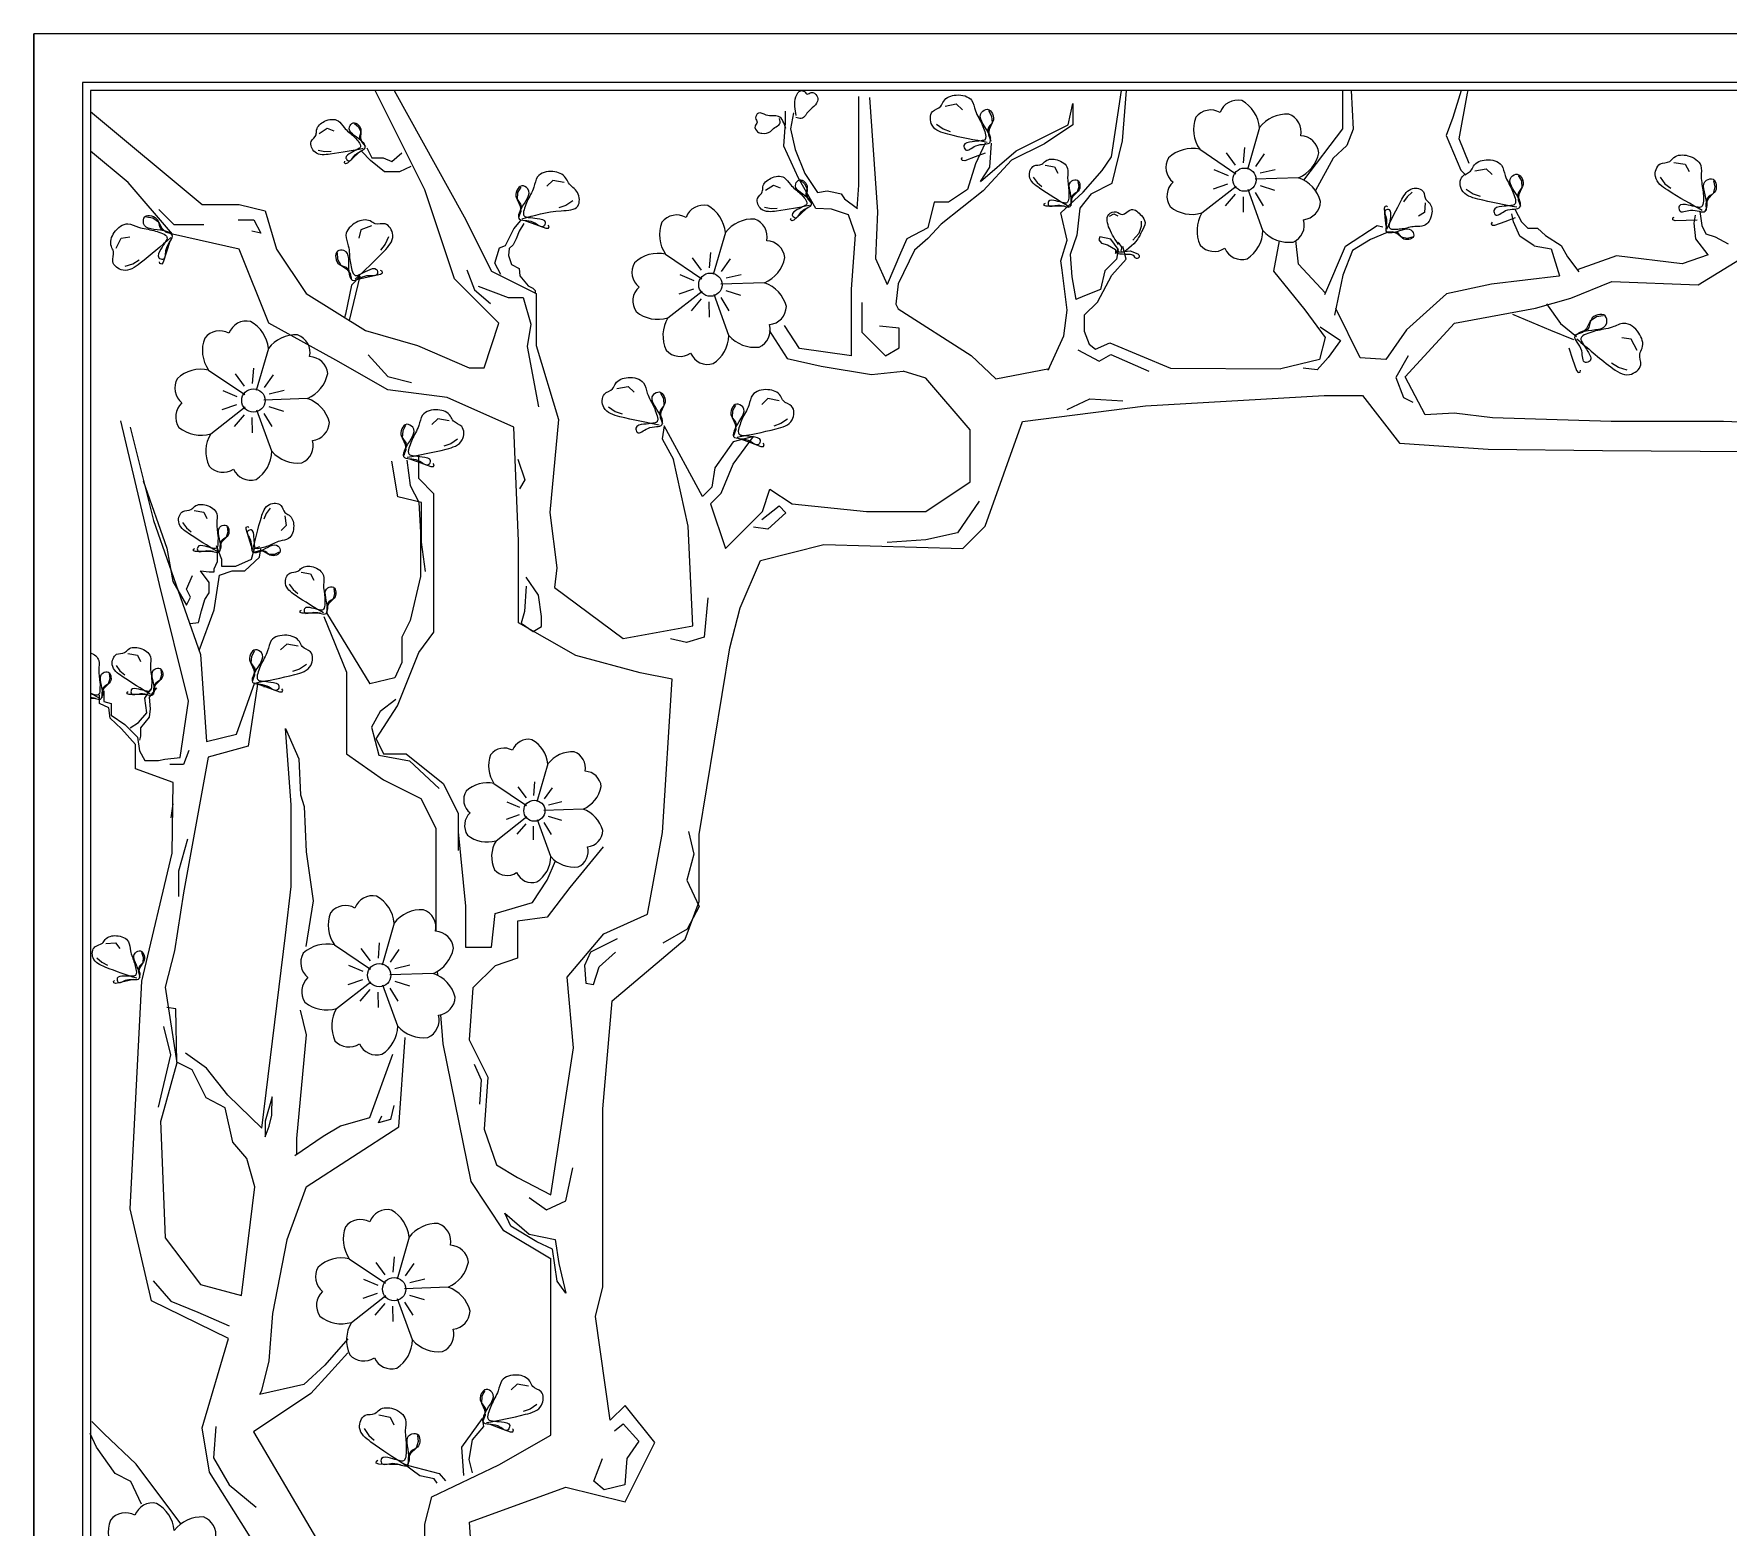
# Model space of a CAD drawing. Extents: x -66030 to 95157, y -13132 to 45879.
# Drawn here: x 17013 to 18687, y 40240 to 41715 of the extents above; entities that cross this region are included whole.
import ezdxf

# ---------------------------------------------------------------- set-up
doc = ezdxf.new("R2010")
doc.units = 0
doc.header["$LTSCALE"] = 100
doc.header["$MEASUREMENT"] = 0
for name, color, linetype in [('3', 11, 'CONTINUOUS'), ('4', 121, 'CONTINUOUS'), ('7', 105, 'CONTINUOUS')]:
    doc.layers.add(name, color=color, linetype=linetype)

msp = doc.modelspace()

# ---------------------------------------------------------------- linework, layer by layer
at = {"layer": '3', "linetype": 'ByBlock'}
for p, q in [((18223.7, 41622.6), (18211.7, 41581.2)), ((18164.6, 41601.2), (18200.3, 41577)), ((18190.8, 41597.6), (18199.8, 41585.5)), ((18208.9, 41603.1), (18207.7, 41587.9)), ((18228.4, 41596.6), (18219.7, 41584.2)), ((18178.6, 41581.1), (18192.6, 41575.3)), ((18239.2, 41581), (18224.4, 41577.5)), ((18166.7, 41538.3), (18200.7, 41564.8)), ((18178.2, 41562.1), (18192.5, 41567)), ((18227.1, 41520.9), (18212.4, 41561.4)), ((18262.3, 41573), (18219.3, 41571.6)), ((18239, 41560.5), (18224.6, 41565)), ((18190.1, 41545.5), (18200, 41557)), ((18208, 41539.2), (18207.8, 41554.4)), ((18227.5, 41545.4), (18219.6, 41558.4)), ((17136.2, 41541.8), (17151.1, 41526.9)), ((17151.1, 41526.9), (17173.5, 41526.9)), ((17173.5, 41526.9), (17180.9, 41526.9)), ((17696, 41518.9), (17684.1, 41477.5)), ((17636.9, 41497.5), (17672.6, 41473.4)), ((17681.3, 41499.4), (17680.1, 41484.2)), ((17663.1, 41493.9), (17672.2, 41481.8)), ((17700.7, 41492.9), (17692, 41480.5)), ((17639.1, 41434.7), (17673, 41461.2)), ((17650.5, 41458.5), (17664.9, 41463.4)), ((17651, 41477.4), (17665, 41471.6)), ((17734.7, 41469.3), (17691.6, 41467.9)), ((17711.5, 41477.3), (17696.8, 41473.8)), ((17711.4, 41456.8), (17696.9, 41461.3)), ((17662.5, 41441.8), (17672.3, 41453.4)), ((17680.4, 41435.5), (17680.1, 41450.7)), ((17699.5, 41417.3), (17684.8, 41457.8)), ((17699.9, 41441.7), (17692, 41454.7)), ((17244.5, 41404.5), (17232.5, 41363.1)), ((17185.4, 41383.1), (17221.1, 41359)), ((17211.6, 41379.5), (17220.6, 41367.4)), ((17229.7, 41385), (17228.5, 41369.9)), ((17249.2, 41378.5), (17240.5, 41366.1)), ((17199.4, 41363.1), (17213.4, 41357.2)), ((17260, 41362.9), (17245.2, 41359.4)), ((17187.5, 41320.3), (17221.5, 41346.8)), ((17199, 41344.1), (17213.3, 41349)), ((17283.1, 41355), (17240.1, 41353.5)), ((17259.8, 41342.4), (17245.4, 41346.9)), ((17210.9, 41327.4), (17220.8, 41339)), ((17228.8, 41321.1), (17228.6, 41336.3)), ((17247.9, 41302.9), (17233.2, 41343.4)), ((17248.3, 41327.3), (17240.4, 41340.3)), ((17520.6, 40994.1), (17509.9, 40956.8)), ((17507.4, 40976.5), (17506.3, 40962.9)), ((17467.4, 40974.8), (17499.6, 40953.1)), ((17491, 40971.6), (17499.2, 40960.7)), ((17524.9, 40970.7), (17517, 40959.6)), ((17479.7, 40939.7), (17492.6, 40944.1)), ((17480.1, 40956.8), (17492.7, 40951.5)), ((17555.4, 40949.5), (17516.7, 40948.2)), ((17534.6, 40956.7), (17521.3, 40953.5)), ((17534.5, 40938.2), (17521.4, 40942.2)), ((17469.4, 40918.3), (17499.9, 40942.1)), ((17490.4, 40924.7), (17499.3, 40935.1)), ((17506.5, 40919.1), (17506.3, 40932.7)), ((17523.7, 40902.6), (17510.5, 40939.1)), ((17524.1, 40924.6), (17517, 40936.3)), ((17368.8, 40836.9), (17356.9, 40795.5)), ((17309.7, 40815.4), (17345.4, 40791.3)), ((17335.9, 40811.9), (17345, 40799.8)), ((17354.1, 40817.3), (17352.9, 40802.2)), ((17373.5, 40810.9), (17364.8, 40798.5)), ((17323.8, 40795.4), (17337.8, 40789.6)), ((17384.4, 40795.3), (17369.6, 40791.7)), ((17311.9, 40752.6), (17345.8, 40779.1)), ((17323.3, 40776.4), (17337.7, 40781.3)), ((17372.3, 40735.2), (17357.6, 40775.7)), ((17407.5, 40787.3), (17364.4, 40785.8)), ((17384.2, 40774.8), (17369.7, 40779.2)), ((17335.3, 40759.8), (17345.1, 40771.3)), ((17353.2, 40753.5), (17352.9, 40768.6)), ((17372.7, 40759.7), (17364.8, 40772.6)), ((17383.5, 40526.8), (17371.6, 40485.4)), ((17368.8, 40507.3), (17367.5, 40492.1)), ((17324.4, 40505.4), (17360.1, 40481.3)), ((17350.6, 40501.8), (17359.7, 40489.7)), ((17388.2, 40500.8), (17379.5, 40488.4)), ((17338.4, 40485.4), (17352.5, 40479.5)), ((17422.1, 40477.3), (17379.1, 40475.8)), ((17399, 40485.2), (17384.2, 40481.7)), ((17326.5, 40442.6), (17360.5, 40469.1)), ((17338, 40466.4), (17352.3, 40471.3)), ((17349.9, 40449.7), (17359.8, 40461.3)), ((17367.8, 40443.4), (17367.6, 40458.6)), ((17386.9, 40425.2), (17372.2, 40465.7)), ((17387.4, 40449.6), (17379.4, 40462.6)), ((17398.9, 40464.7), (17384.4, 40469.2))]:
    msp.add_line(p, q, dxfattribs=at)
at = {"layer": '3'}
for p, q in [((17732.1, 41235.6), (17749.1, 41249.1)), ((17749.1, 41249.1), (17755.8, 41242.3)), ((17248.3, 40665.4), (17241.5, 40641.4)), ((17241.5, 40641.4), (17241.5, 40625.9)), ((17353.2, 40639.7), (17356.6, 40646.5)), ((17365.2, 40643.1), (17353.2, 40639.7)), ((17368.6, 40656.8), (17365.2, 40643.1))]:
    msp.add_line(p, q, dxfattribs=at)
at = {"layer": '3', "linetype": 'ByBlock'}
for points in [[(20557.3, 39417.2), (20557.3, 41659.2), (17068.8, 41659.2), (17068.8, 41336.9)], [(17294.7, 41616.9), (17302.7, 41622), (17309.2, 41619.5)], [(17329.5, 41626.7), (17333.4, 41623.5), (17335.9, 41618.4), (17335.6, 41612.3), (17336.7, 41608.1), (17340.4, 41604)], [(17293.8, 41600.4), (17300.4, 41599), (17306.4, 41599.2)], [(17735.6, 41560.7), (17743.6, 41565.8), (17750.1, 41563.2)], [(17770.4, 41570.5), (17774.3, 41567.2), (17776.8, 41562.1), (17776.5, 41556.1), (17777.6, 41551.9), (17781.3, 41547.8)], [(17214.8, 41531.5), (17230.3, 41531.5), (17236.9, 41518.3), (17228.1, 41520.5)], [(17734.7, 41544.2), (17741.3, 41542.7), (17747.3, 41543)], [(17776.9, 41543.3), (17770.2, 41537.3), (17763.6, 41531.3), (17761.6, 41530.6), (17760.5, 41531.8), (17760.9, 41533.1)], [(17440.5, 41482), (17448.3, 41462.5), (17463.9, 41448.9)], [(17451.7, 41465.9), (17481.5, 41454.7), (17496.4, 41454.7), (17503.9, 41428.6), (17500.2, 41406.3), (17511.4, 41346.7)], [(17830.8, 41449.9), (17830.8, 41420.7), (17854.2, 41397.3), (17867.8, 41405.1), (17867.8, 41424.6), (17848.3, 41426.5)], [(18283.8, 41426), (18303.6, 41412.3), (18291.4, 41395.6), (18280.7, 41383.4), (18267, 41385)], [(17343.1, 41398.2), (17362.6, 41376.8), (17385.9, 41371)], [(18044.1, 41403.3), (18065.4, 41391.9), (18076.9, 41398.4), (18114.5, 41382.1)], [(18370.6, 41397.1), (18358.4, 41375.8), (18366, 41356.1), (18375.1, 41351.5)], [(18033.7, 41344.3), (18056.1, 41354.6), (18088.8, 41352.9)], [(17068.8, 41338.5), (17068.8, 39417.2)], [(17491, 41295.2), (17497.9, 41274.6), (17492.7, 41266)], [(17120.9, 41273.6), (17144.2, 41207.4), (17150.1, 41174.3), (17163.7, 41151), (17167.6, 41158.8), (17163.7, 41166.6), (17169.6, 41180.2)], [(17171.3, 41244.4), (17180.6, 41242.8), (17183.8, 41236.6)], [(17246.2, 41246.8), (17242.2, 41241.4), (17239.9, 41235.8)], [(17946.7, 41253.6), (17925.2, 41222.5), (17894.1, 41215.4), (17855.9, 41213)], [(17159.6, 41232.7), (17163.5, 41227.2), (17168.2, 41223.3)], [(17203.7, 41228.4), (17204.4, 41223.3), (17202.9, 41217.9), (17198.6, 41213.6), (17196.6, 41209.7), (17196.6, 41204.2)], [(17227.8, 41208.8), (17225.2, 41217.3), (17222.5, 41225.9), (17222.7, 41228), (17224.2, 41228.5), (17225.3, 41227.6)], [(17260.9, 41239.1), (17262.2, 41229.7), (17257.1, 41224.8)], [(17755.8, 41242.3), (17737.9, 41226.1), (17723.7, 41227.9)], [(17190.4, 41203.8), (17181.4, 41203.8), (17172.4, 41203.8), (17170.5, 41204.6), (17170.5, 41206.2), (17171.7, 41206.9)], [(17255.2, 41203.4), (17250.6, 41201.1), (17244.9, 41201), (17239.6, 41203.8), (17235.3, 41204.6), (17230.1, 41202.9)], [(17514.3, 41139.8), (17511.5, 41160.7), (17499.3, 41178.7)], [(17678.7, 41158.2), (17675.2, 41119.4), (17657.6, 41114.1), (17641.7, 41117.6)], [(17165.8, 41007.5), (17160.8, 40993.7), (17153.2, 40993.7), (17147, 40993.7)], [(17659.6, 40927.4), (17664.8, 40905.1), (17657.9, 40879.3)], [(17164.5, 40919.7), (17155.7, 40888.3), (17155.7, 40863.2)], [(17657.9, 40879.3), (17670.2, 40853.3)], [(17670.2, 40853.3), (17658.1, 40830.9), (17634.1, 40817.2)], [(17589, 40821.5), (17562.7, 40808.4), (17556.8, 40795.2), (17558.3, 40777.7), (17565.6, 40776.3), (17571.4, 40793.8), (17587.5, 40808.4)], [(17140.9, 40734.7), (17147.9, 40707), (17135.7, 40655.1)], [(17447.8, 40697.6), (17454.7, 40682.1), (17453, 40658.1)], [(17241.5, 40625.9), (17245.4, 40636.5), (17247.9, 40647.1), (17248.3, 40665.4)], [(17502.2, 40565.9), (17519.4, 40553.9), (17538.3, 40562.5), (17545.2, 40595.1)], [(17478.1, 40550.4), (17502.2, 40529.8), (17528, 40524.6), (17531.4, 40500.6), (17538.3, 40471.4)], [(17538.3, 40471.4), (17529.7, 40483.4), (17525.3, 40515), (17509.6, 40522), (17484.1, 40537.7), (17478.1, 40550.4)], [(17130.6, 40483.5), (17148.3, 40463.6), (17174.9, 40452.6), (17205.9, 40439.3)], [(17192.6, 40339.7), (17190.4, 40308.8), (17205.9, 40282.2), (17232.5, 40260.1)], [(17586.5, 40335.5), (17595.1, 40342.4), (17610.6, 40325.2), (17598.6, 40308), (17596.8, 40282.3), (17576.2, 40277.1), (17565.9, 40285.7), (17574.5, 40308)]]:
    msp.add_lwpolyline(points, dxfattribs=at)
at = {"layer": '3'}
for points in [[(17913, 41643.9), (17924.1, 41646.1), (17930.2, 41640.3)], [(17956, 41639.4), (17959, 41634), (17959.5, 41627.2), (17956.5, 41620.6), (17955.9, 41615.4), (17958.2, 41609.3)], [(17904.6, 41625.9), (17911.3, 41621.4), (17918.2, 41618.9)], [(17952.8, 41597.4), (17942.7, 41593.7), (17932.6, 41589.9), (17930.1, 41590), (17929.4, 41591.8), (17930.4, 41593.1)], [(18011.9, 41585.5), (18021.3, 41583.9), (18024.4, 41577.7)], [(18436.3, 41579.9), (18447.5, 41582), (18453.6, 41576.3)], [(18633, 41588.1), (18644.2, 41586.6), (18648.2, 41579.2)], [(17493.8, 41563.8), (17490.8, 41558.4), (17490.3, 41551.6), (17493.3, 41545), (17493.9, 41539.8), (17491.6, 41533.7)], [(17536.9, 41568.3), (17525.7, 41570.5), (17519.6, 41564.7)], [(18000.2, 41573.8), (18004.1, 41568.4), (18008.8, 41564.5)], [(18044.3, 41569.5), (18045.1, 41564.5), (18043.5, 41559), (18039.2, 41554.7), (18037.3, 41550.8), (18037.3, 41545.4)], [(18428, 41561.8), (18434.7, 41557.3), (18441.6, 41554.9)], [(18479.4, 41575.4), (18482.4, 41570), (18482.9, 41563.2), (18479.9, 41556.6), (18479.3, 41551.4), (18481.6, 41545.2)], [(18619.4, 41573.6), (18624.3, 41567.2), (18630, 41562.7)], [(18672.4, 41570.2), (18673.5, 41564.1), (18671.9, 41557.5), (18666.9, 41552.2), (18664.7, 41547.5), (18664.9, 41540.9)], [(17545.2, 41550.3), (17538.5, 41545.8), (17531.6, 41543.3)], [(18031, 41545), (18022.1, 41545), (18013.1, 41545), (18011.1, 41545.8), (18011.1, 41547.3), (18012.3, 41548.1)], [(18348.8, 41525.4), (18348, 41534.3), (18347.2, 41543.2), (18347.7, 41545.2), (18349.3, 41545.4), (18350.2, 41544.3)], [(18374.7, 41558.8), (18369.6, 41554.4), (18366.1, 41549.3)], [(18387.4, 41548.2), (18386.7, 41538.7), (18380.8, 41535)], [(17124.2, 41534.5), (17130.2, 41533.5), (17135.9, 41529.7), (17139.2, 41523.2), (17142.9, 41519.6), (17149.2, 41517.6)], [(17498.5, 41530.6), (17508.6, 41526.9), (17518.7, 41523.2), (17521.2, 41523.2), (17521.9, 41525), (17520.9, 41526.4)], [(18075.5, 41535.2), (18079.8, 41537.6), (18083.7, 41535.6)], [(18106.7, 41530.2), (18106.7, 41525.1), (18104.4, 41518.1), (18098.5, 41511.5)], [(18476.2, 41533.4), (18466.1, 41529.6), (18456, 41525.9), (18453.5, 41526), (18452.8, 41527.7), (18453.8, 41529.1)], [(18656.1, 41531.3), (18645.3, 41531), (18634.5, 41530.6), (18632.2, 41531.5), (18632.1, 41533.4), (18633.5, 41534.3)], [(17094, 41503.4), (17099.2, 41513.5), (17107.5, 41514.8)], [(17346.5, 41525.6), (17335.9, 41521.5), (17333.8, 41513.4)], [(17363.2, 41514.8), (17359.9, 41507.4), (17355.4, 41501.7)], [(18084, 41502.6), (18076.7, 41512.5), (18066.1, 41514.6), (18065, 41511.7), (18067.7, 41508.5), (18073.5, 41506.9), (18081.3, 41502.1), (18081.3, 41498.3), (18083.7, 41501.5), (18083.7, 41503.1)], [(18374.5, 41514.5), (18369.6, 41513.2), (18364, 41514.3), (18359.3, 41518.1), (18355.2, 41519.7), (18349.8, 41519.2)], [(17147.3, 41510.3), (17144, 41500), (17140.7, 41489.8), (17139.1, 41487.9), (17137.3, 41488.4), (17136.8, 41490.1)], [(17312.5, 41498.9), (17312.8, 41492.7), (17316, 41486.7), (17322.1, 41482.7), (17325.4, 41478.6), (17326.7, 41472.2)], [(17103, 41485.7), (17110.7, 41488.2), (17116.9, 41492.1)], [(17334.1, 41473.3), (17344.7, 41475.5), (17355.2, 41477.8), (17357.3, 41479.2), (17356.9, 41481), (17355.3, 41481.6)], [(18563.4, 41436.7), (18556.7, 41435.6), (18550.5, 41431.4), (18546.9, 41424.3), (18542.8, 41420.2), (18536, 41418)], [(18596.7, 41402.6), (18590.9, 41413.7), (18581.8, 41415.1)], [(18529.4, 41405.2), (18533.1, 41394), (18536.8, 41382.7), (18538.5, 41380.6), (18540.5, 41381.2), (18541, 41383)], [(18586.9, 41383.1), (18578.4, 41385.8), (18571.6, 41390.1)], [(17588.8, 41364.9), (17599.9, 41367), (17606, 41361.3)], [(17580.4, 41346.9), (17587.1, 41342.4), (17594, 41339.9)], [(17631.8, 41360.4), (17634.8, 41355), (17635.3, 41348.2), (17632.3, 41341.6), (17631.7, 41336.4), (17634, 41330.3)], [(17706.1, 41348.3), (17703.1, 41343), (17702.6, 41336.2), (17705.7, 41329.6), (17706.2, 41324.4), (17704, 41318.2)], [(17749.2, 41352.9), (17738, 41355), (17731.9, 41349.3)], [(17380.1, 41328.4), (17377.2, 41323), (17376.6, 41316.2), (17379.7, 41309.6), (17380.3, 41304.4), (17378, 41298.3)], [(17423.2, 41332.9), (17412, 41335), (17405.9, 41329.3)], [(17757.5, 41334.8), (17750.9, 41330.3), (17744, 41327.9)], [(17431.5, 41314.9), (17424.9, 41310.4), (17418, 41307.9)], [(17710.8, 41315.2), (17720.9, 41311.5), (17731, 41307.7), (17733.6, 41307.8), (17734.2, 41309.6), (17733.2, 41310.9)], [(17384.9, 41295.2), (17395, 41291.5), (17405.1, 41287.8), (17407.6, 41287.8), (17408.2, 41289.6), (17407.2, 41291)], [(17399.6, 41184.1), (17395.7, 41213.3), (17395.7, 41252.2), (17372.3, 41258.1), (17366.4, 41293.1)], [(17276.8, 41183.4), (17286.2, 41181.9), (17289.3, 41175.6)], [(17265.1, 41171.7), (17269, 41166.3), (17273.7, 41162.4)], [(17309.2, 41167.4), (17310, 41162.4), (17308.4, 41156.9), (17304.1, 41152.6), (17302.2, 41148.7), (17302.2, 41143.3)], [(17499.3, 41169.8), (17497.6, 41144.8), (17494.3, 41133.1), (17506, 41124.8), (17514.3, 41129.8), (17514.3, 41139.8)], [(17295.9, 41142.9), (17287, 41142.9), (17278, 41142.9), (17276, 41143.7), (17276, 41145.2), (17277.2, 41146)], [(17273.8, 41110.3), (17262.6, 41112.4), (17256.5, 41106.7)], [(17105.7, 41103.2), (17115.1, 41101.6), (17118.2, 41095.4)], [(17230.7, 41105.8), (17227.7, 41100.4), (17227.2, 41093.6), (17230.2, 41087), (17230.8, 41081.8), (17228.5, 41075.7)], [(17087.1, 41083.5), (17087.8, 41078.4), (17086.3, 41072.9), (17082, 41068.7), (17080, 41064.8), (17080, 41059.3)], [(17094, 41091.5), (17097.9, 41086), (17102.6, 41082.1)], [(17138.1, 41087.2), (17138.9, 41082.1), (17137.3, 41076.7), (17133, 41072.4), (17131.1, 41068.5), (17131.1, 41063)], [(17282.1, 41092.3), (17275.4, 41087.8), (17268.5, 41085.3)], [(17124.8, 41062.6), (17115.9, 41062.6), (17106.9, 41062.6), (17104.9, 41063.4), (17104.9, 41065), (17106.1, 41065.8)], [(17235.4, 41072.6), (17245.5, 41068.9), (17255.6, 41065.2), (17258.1, 41065.2), (17258.8, 41067), (17257.8, 41068.4)], [(17073.8, 41058.9), (17068.8, 41058.9)], [(17370.3, 41057.7), (17354.8, 41045.8), (17346.4, 41030.3), (17353.5, 41002.8), (17384, 40997.2), (17413.2, 40969.9)], [(17083.9, 40816.8), (17093.4, 40817.3), (17097.8, 40811.9)], [(17075.1, 40802.8), (17080, 40798.3), (17085.5, 40795.5)], [(17119, 40808.2), (17120.9, 40803.4), (17120.5, 40797.8), (17117.3, 40792.6), (17116.2, 40788.4), (17117.4, 40783.1)], [(17111.4, 40781.3), (17102.6, 40779.4), (17093.9, 40777.4), (17091.8, 40777.8), (17091.5, 40779.3), (17092.4, 40780.3)], [(17458.5, 40375.1), (17455.5, 40369.7), (17455, 40362.9), (17458.1, 40356.3), (17458.7, 40351.1), (17456.4, 40344.9)], [(17501.6, 40379.6), (17490.4, 40381.7), (17484.3, 40376)], [(17509.9, 40361.6), (17503.3, 40357), (17496.4, 40354.6)], [(17353.6, 40351.3), (17364.8, 40349.1), (17368.3, 40341.5)], [(17463.3, 40341.9), (17473.4, 40338.2), (17483.5, 40334.4), (17486, 40334.5), (17486.6, 40336.3), (17485.6, 40337.6)], [(17339.1, 40337.7), (17343.6, 40331), (17349.1, 40326.2)], [(17391.8, 40330.9), (17392.6, 40324.8), (17390.5, 40318.3), (17385.2, 40313.3), (17382.7, 40308.7), (17382.5, 40302.2)], [(17375, 40301.9), (17364.2, 40302.3), (17353.5, 40302.6), (17351.1, 40303.6), (17351.2, 40305.5), (17352.6, 40306.4)]]:
    msp.add_lwpolyline(points, dxfattribs=at)
msp.add_lwpolyline([(18084.2, 41499.7), (18096, 41501), (18103.5, 41497.8, -1.411489), (18100.5, 41494.6, 0.267321), (18096.2, 41497.3, 0.005353), (18085.6, 41497.5, -0.20456), (18083.2, 41498.6, -1.138906), (18085, 41499.9)], format="xyb", dxfattribs=at)
at = {"layer": '4'}
for p in [(17012.8, 39315.2), (20613.3, 41715.2)]:
    msp.add_line(p, (17012.8, 41715.2), dxfattribs=at)
msp.add_lwpolyline([(17012.8, 41715.2), (17012.8, 39515.2)], dxfattribs=at)
at = {"layer": '4', "linetype": 'ByBlock'}
msp.add_lwpolyline([(17449, 40156.1), (17443.1, 40245.4), (17538.3, 40280), (17596.9, 40265.4), (17626.3, 40323.9), (17596.9, 40360.5), (17582.3, 40345.9), (17567.6, 40448.4), (17575, 40477.7), (17575, 40507), (17575, 40572.9), (17575, 40653.4), (17584.3, 40760.3), (17656.3, 40821.2), (17670.2, 40858.4), (17670.2, 40924.3), (17700.5, 41108.8), (17710.6, 41148.3), (17730.8, 41195.2), (17793.4, 41210.8), (17930.6, 41206.9), (17952.6, 41228.9), (17989.4, 41332.5), (18111.1, 41347.7), (18287.5, 41358.2), (18325.6, 41358.2), (18362, 41311), (18449.7, 41304.9), (18562.7, 41303.6), (18707.1, 41302.7)], dxfattribs=at)
at = {"layer": '7', "linetype": 'ByBlock'}
for p, q in [((17136.9, 41171.4), (17098.9, 41332.9)), ((17108.1, 41326.9), (17131.1, 41234.7)), ((17131.1, 41234.7), (17177.3, 41102.2)), ((17165.7, 41056.1), (17136.9, 41171.4)), ((17177.3, 41102.2), (17183.4, 41016.2)), ((17213.1, 41023.4), (17231, 41074.5)), ((17234.1, 41074.9), (17224.7, 41011.8)), ((17183.4, 41016.2), (17213.1, 41023.4)), ((17224.7, 41011.8), (17184.9, 41000.8)), ((17184.9, 41000.8), (17160.5, 40867)), ((17148.4, 40940.9), (17150.5, 40954.8)), ((17160.5, 40867), (17151.9, 40809.7)), ((17151.9, 40809.7), (17142.7, 40773.8)), ((17108.1, 40554.9), (17119.6, 40779.6)), ((17142.7, 40773.8), (17154.2, 40698.9)), ((17373.4, 40635.6), (17379.7, 40723.9)), ((17154.2, 40698.9), (17137.9, 40640.6)), ((17281.8, 40576.5), (17373.4, 40635.6)), ((17129.2, 40463.9), (17108.1, 40554.9)), ((17205.1, 40426.8), (17129.2, 40463.9))]:
    msp.add_line(p, q, dxfattribs=at)
for points in [[(20565.3, 39417.2), (20565.3, 41667.2), (17060.8, 41667.2), (17060.8, 41345.3)], [(17068.8, 41638.4), (17179.2, 41546.6), (17215.8, 41546.6), (17241.4, 41540.4), (17252.5, 41502.7), (17281.8, 41458.7), (17340.4, 41422.1), (17391.7, 41407.5), (17443, 41385.5), (17457.7, 41385.5), (17472.3, 41429.4), (17428.4, 41473.4), (17399.1, 41561.2), (17350, 41659.2)], [(17368.7, 41659.2), (17437.9, 41534.6), (17465, 41480.7), (17509, 41458.7), (17509, 41407.5), (17531, 41334.3), (17522.7, 41242.6), (17529.5, 41187.9), (17527.1, 41168.3), (17594.9, 41118.1), (17663.8, 41130.7), (17659.4, 41228.9), (17644.7, 41294.8)], [(17826.3, 41542.8), (17828, 41565.7), (17828, 41653.5)], [(17838.4, 41652.4), (17846.4, 41539.5), (17844.2, 41493.4), (17855.7, 41467.6)], [(18039.4, 41646.3), (18039.4, 41625.3), (18011.4, 41606.7), (17978.7, 41590.4), (17950.7, 41560.1), (17909.1, 41527.4), (17895.9, 41513), (17882.8, 41501.7), (17866.7, 41468.3), (17864.5, 41448.1)], [(17947.9, 41569.5), (17983.4, 41599.7), (18034.7, 41625.3), (18039.4, 41646.3)], [(18049.4, 41558.9), (18068.3, 41580.3), (18077.4, 41593.9), (18087.5, 41659.2)], [(18057.3, 41557.3), (18078.3, 41567.6), (18088.4, 41609.6), (18092.2, 41659.2)], [(18267.5, 41570.7), (18306, 41621.3), (18306, 41659.2)], [(18314.3, 41659.2), (18316.4, 41621), (18310.1, 41604.9), (18296.5, 41592.6), (18278.9, 41560.4)], [(18423.1, 41659.2), (18414.6, 41632.5), (18408.1, 41614.7), (18422.7, 41580.7), (18427.5, 41575.8)], [(18430.8, 41587.1), (18421, 41611.4), (18429.1, 41656.8), (18429.7, 41659.2)], [(17824.9, 41515.9), (17817.8, 41536.4), (17800.9, 41542.1), (17785.4, 41542.7), (17768.1, 41572.7), (17753.9, 41604.2), (17755.4, 41627.8), (17755.4, 41638.9)], [(17763.3, 41637.3), (17760.2, 41621.5), (17764.9, 41601), (17774.4, 41577.4), (17787, 41558.5), (17796.5, 41560.1), (17803, 41559), (17810.5, 41557.2), (17813.8, 41552.2), (17826.4, 41542.7)], [(17523.7, 40568.6), (17546.1, 40713.8), (17539.8, 40783.6), (17576, 40826.3), (17619.1, 40845.9), (17633.9, 40926.4), (17643.6, 41077.9), (17611.9, 41084.2), (17548.3, 41101.2), (17491.5, 41133.6), (17491.5, 41214.1), (17487, 41326.9), (17421, 41356.2), (17362.4, 41363.6), (17311.1, 41392.8), (17245.1, 41429.4), (17215.8, 41502.7), (17149.8, 41517.3), (17105.9, 41568.5), (17068.8, 41599.4)], [(17336, 41599.6), (17329.3, 41593.6), (17322.7, 41587.6), (17320.7, 41586.9), (17319.7, 41588), (17320, 41589.4)], [(17385.2, 41584.1), (17374.1, 41579.1), (17359.1, 41579.1), (17345.5, 41590.3), (17336.8, 41599)], [(17341.7, 41602.7), (17346.7, 41592.7), (17357.9, 41592.7), (17366.6, 41589), (17376.5, 41597.7)], [(17952.6, 41607.3), (17943.2, 41586.8), (17935.3, 41561.6), (17916.4, 41549), (17902.2, 41549), (17895.9, 41523.8), (17875.3, 41512.8), (17869, 41498.6), (17855.7, 41467.6)], [(17947.9, 41569.5), (17957.4, 41583.7), (17959, 41607.3)], [(18014.8, 41383.2), (18030.4, 41417), (18033.6, 41442.3), (18028.9, 41481.7), (18027.3, 41491.1), (18033.6, 41511.6), (18027.3, 41538.4), (18049.4, 41558.9)], [(18057.3, 41557.3), (18046.2, 41543.1), (18043.1, 41516.3), (18036.7, 41497.4), (18038.3, 41475.4), (18042.4, 41452.9)], [(17474.2, 41477.6), (17468.2, 41488.8), (17472.7, 41503.9), (17478.7, 41506.1), (17487, 41522.7), (17493.8, 41530.9)], [(18495.1, 41505.9), (18480.9, 41515.4), (18474.6, 41529.6), (18473, 41537.5)], [(18476.1, 41542.2), (18482.4, 41529.6), (18488.8, 41523.3), (18498.2, 41523.3), (18506.1, 41516.1)], [(18667, 41497.1), (18654.8, 41512.8), (18653.3, 41528.3), (18654.3, 41536.2)], [(18658.8, 41539.7), (18660.8, 41525.8), (18664.8, 41517.8), (18673.8, 41514.8), (18686.7, 41508)], [(17496.8, 41527.9), (17492.2, 41520.4), (17489.2, 41512.9), (17486.2, 41506.9), (17482.5, 41503.1), (17481.7, 41496.4), (17484.7, 41487.3), (17492.2, 41483.6), (17493, 41476.1), (17501.3, 41466.3), (17505.8, 41464), (17508, 41461.8), (17508, 41459.5)], [(17820.6, 41397.3), (17820.6, 41463.2), (17824.5, 41516.8)], [(18288.3, 41457.7), (18308.8, 41505.4), (18340.1, 41525.9), (18345.6, 41524.5)], [(18349.7, 41519.1), (18333.3, 41512.2), (18315.6, 41501.3), (18306, 41476.8), (18297.9, 41437.3)], [(18506.1, 41516.1), (18521.6, 41506.2), (18528, 41494.9), (18539.1, 41480.1)], [(18084.1, 41502.1), (18082.5, 41492.7), (18071, 41481.2), (18066.7, 41462.7), (18050.9, 41456.4), (18042.4, 41452.9)], [(18050.6, 41437.3), (18063.6, 41450.1), (18077.8, 41476.9), (18092, 41492.7), (18088.8, 41505.3)], [(18243, 41510.8), (18237.5, 41480.9), (18268.5, 41442.7), (18288.5, 41415.4), (18283, 41393.6), (18244.7, 41384.4)], [(18288.9, 41459.1), (18262.4, 41487.7), (18259.6, 41511.1)], [(18813.1, 41331.2), (18767.6, 41329.1), (18739, 41330.2), (18682, 41332.3), (18571.1, 41332.3), (18453.8, 41335.9), (18416, 41340.5), (18387.3, 41338.8), (18367.5, 41376.6), (18416.2, 41429.5), (18496.3, 41444.3), (18531.2, 41454.3), (18571.7, 41470.6), (18657, 41467.5), (18708.2, 41498.5)], [(18495.1, 41505.9), (18511.8, 41502.9), (18520.1, 41476.1)], [(18667, 41497.1), (18641.3, 41488.2), (18576.5, 41496.1), (18537.4, 41482.3)], [(17324.5, 41432.1), (17335.1, 41475.8), (17326.5, 41467.1), (17320.7, 41438.3), (17319.6, 41435.1)], [(18520.1, 41476.1), (18519.6, 41475.9), (18452.8, 41468.1), (18408.3, 41458.3), (18369.1, 41423)], [(17864.5, 41448.1), (17866.6, 41443.5), (17938.9, 41397.5), (17963.3, 41374.4), (18016.2, 41384.8)], [(18507.1, 41448.7), (18521, 41429.1), (18536.9, 41416.4)], [(18050.6, 41437.3), (18050.6, 41421.5), (18055.4, 41408.9), (18061.6, 41403.9)], [(18369.1, 41423), (18348.5, 41393.6), (18323.1, 41395.4), (18299.2, 41443.9)], [(18473.6, 41438.5), (18511.3, 41422.6), (18533.9, 41413.4)], [(17739.3, 41422.1), (17756.9, 41394.5), (17790.5, 41387.1), (17840.5, 41378.8), (17871.7, 41382)], [(17820.6, 41397.3), (17769.4, 41404.5), (17754.3, 41427.1)], [(18061.6, 41403.9), (18076, 41410.2), (18135.7, 41385.2), (18244.7, 41384.4)], [(17691.8, 41261.7), (17681.4, 41250.9), (17696, 41206.9), (17732.7, 41243.5), (17740, 41265.5), (17762, 41250.9), (17835.3, 41243.5), (17893.9, 41243.5), (17937.9, 41272.8), (17937.9, 41324.1), (17937.9, 41324.1), (17893.9, 41375.3), (17871.7, 41382)], [(17060.8, 41345.3), (17060.8, 39417.2)], [(17691.8, 41261.7), (17703.8, 41290.3), (17723.9, 41317.7), (17703.8, 41312.2), (17685.5, 41286.6), (17682.6, 41267.5), (17673.4, 41258.4), (17635.6, 41328), (17633.7, 41315.2), (17644.7, 41294.8)], [(17381.3, 41294.3), (17384.7, 41269.3), (17393, 41252.6), (17394.7, 41222.6), (17394.7, 41179.3), (17384.7, 41135.9), (17376.3, 41119.2), (17376.3, 41094.2), (17369.6, 41079.2), (17344.9, 41073.4)], [(17351.1, 41018.8), (17372.1, 41051.5), (17393, 41104.2), (17408, 41124.2), (17408, 41167.6), (17408, 41222.6), (17408, 41261), (17393, 41276), (17393, 41299.3)], [(17167.2, 41132.8), (17175.5, 41133.9), (17178.6, 41145.3), (17181.7, 41156.7), (17185.9, 41163), (17185.9, 41173.4), (17177.6, 41184.8), (17185.9, 41183.8), (17191.1, 41183.8), (17191.1, 41186.9), (17194.2, 41194.1), (17194.2, 41207.7)], [(17176.1, 41106.3), (17191.1, 41146.3), (17196.3, 41180.6), (17208.8, 41184.8), (17221.3, 41184.8), (17235.8, 41198.3), (17236.9, 41206.6)], [(17235.8, 41208.7), (17230.6, 41206.6), (17227.5, 41196.2), (17211.9, 41189), (17198.4, 41189), (17198.4, 41196.2), (17193.2, 41209.7)], [(17302, 41143.3), (17344.9, 41073.4)], [(17299.4, 41139.9), (17321.7, 41084.9), (17321.7, 41004.2), (17358.4, 40978.5), (17395.2, 40960.1), (17409.9, 40930.7), (17409.9, 40828.9)], [(17119.6, 40779.6), (17149.4, 40905.9), (17150.5, 40975.9), (17113.1, 40989.4), (17113.1, 41013.3), (17099.5, 41028.9), (17088.1, 41039.3), (17087, 41049.7), (17077.7, 41053.8), (17077.7, 41062.1)], [(17081.8, 41066.3), (17081.8, 41055.9), (17089.1, 41053.8), (17089.1, 41042.4), (17102.7, 41033), (17115.1, 41020.6), (17117.2, 41007.1), (17122.4, 40997.7), (17136, 40997.7), (17142.2, 40998.7), (17157.4, 41000.6), (17165.7, 41056.1)], [(17107.9, 41029.9), (17116.2, 41035.1), (17124.5, 41044.5), (17122.4, 41059), (17128.7, 41068.4)], [(17133.9, 41069.4), (17126.6, 41060.1), (17127.6, 41048.6), (17126.6, 41040.3), (17118.3, 41029.9), (17118.3, 41021.6), (17117.2, 41017.5)], [(17243.1, 41070.4), (17240, 41070.1)], [(17261.3, 40825.1), (17267.1, 40873), (17267.1, 40953.6), (17261.4, 41029.3), (17274.7, 40999.1), (17276.2, 40963.5), (17279.8, 40952), (17281.8, 40907.3), (17288.7, 40859.1), (17281.4, 40813.8)], [(17351.1, 41018.8), (17358.4, 41004.2), (17380.5, 41004.2), (17417.2, 40974.8), (17431.9, 40945.4), (17431.9, 40908.7)], [(17431.9, 40927.1), (17439.3, 40853.7), (17439.3, 40813.3), (17465, 40813.3), (17468.7, 40846.3), (17505.4, 40857.3), (17520.1, 40879.4), (17528.3, 40898.4)], [(17575.3, 40912.4), (17542.2, 40872), (17520.1, 40842.7), (17490.7, 40839), (17490.7, 40802.3), (17468.7, 40794.9), (17446.6, 40772.9), (17443, 40721.5), (17461.3, 40684.8), (17457.7, 40633.4), (17470, 40598.2), (17490.7, 40585.7), (17523.7, 40568.6)], [(17238.2, 40634.5), (17261.3, 40825.1)], [(17412, 40785.3), (17411.7, 40789.5)], [(17231.2, 40576.5), (17223.2, 40604.4), (17209.4, 40620.7), (17201.9, 40654.5), (17183.1, 40664.5), (17169.3, 40692.1), (17154.2, 40699.6), (17153, 40752.2), (17144.2, 40753.5)], [(17275.9, 40750.9), (17281.8, 40726.6), (17272.3, 40624.1), (17272.3, 40608.8)], [(17523.8, 40504.9), (17477.2, 40533.1), (17444.8, 40581.8), (17417.2, 40717.8), (17415, 40746.4)], [(17238.2, 40634.5), (17204.3, 40667), (17183.4, 40693.7), (17162.6, 40708.6)], [(17367.3, 40707.3), (17344.5, 40644.6), (17315.7, 40636.3), (17298.5, 40626.2), (17270.8, 40607.2)], [(17137.8, 40641.6), (17142.7, 40526.1), (17177.3, 40480), (17218.1, 40469.1)], [(17218.1, 40469.1), (17231.2, 40576.5)], [(17281.8, 40576.5), (17262.8, 40524), (17248.6, 40451.2), (17245.1, 40404.5), (17237.8, 40375.2), (17236, 40371.6)], [(17229.9, 40334.5), (17296.4, 40221.4), (17355.1, 40228.8), (17377.1, 40184.8), (17369.7, 40148.2), (17362.4, 40097), (17399.1, 40162.9), (17399.1, 40243.4), (17405.9, 40270.2), (17472.3, 40302), (17523.7, 40331.3), (17523.7, 40375.2), (17523.7, 40448.4), (17523.7, 40505)], [(17070.1, 40058.7), (17208.5, 40038.4), (17267.1, 40031.1), (17259.8, 40001.8), (17274.5, 39979.8), (17333.1, 39972.5), (17318.4, 40067.7), (17318.4, 40177.5), (17259.8, 40177.5), (17223.1, 40236.1), (17186.5, 40294.6), (17179.2, 40338.6), (17205.1, 40426.8)], [(17323, 40426.4), (17300.3, 40400.3), (17279.4, 40381.1), (17235.7, 40371.5)], [(17323, 40412.5), (17303.8, 40391.6), (17286.4, 40372.4), (17229.9, 40334.5)], [(17158.1, 40243.7), (17113.8, 40302.7), (17081.9, 40332.9), (17070.2, 40344.6)], [(17455.6, 40347.8), (17435.4, 40319.5), (17437.4, 40291.5)], [(17455.6, 40347.8), (17457.1, 40339.9), (17445.8, 40326.6), (17442.7, 40307), (17445.8, 40294)], [(17119.1, 40263.2), (17108.7, 40285.4), (17093, 40293.2), (17074.8, 40319.2), (17068.5, 40332.9)], [(17411.4, 40283.7), (17408.4, 40288.1), (17394.2, 40291.1), (17377.6, 40303.3), (17382.8, 40301.3), (17413.1, 40293.2), (17419.5, 40286.1)]]:
    msp.add_lwpolyline(points, dxfattribs=at)
for points in [[(18165.1, 41506.5, 0.372439), (18189.3, 41503.4, 0.372439), (18211.5, 41493.1, 0.24761), (18227.1, 41520.9, 0.24761), (18256.9, 41509.6, 0.372439), (18267.3, 41531.7, 0.372439), (18284, 41549.6, 0.24761), (18262.3, 41573, 0.24761), (18282.3, 41597.8, 0.372439), (18264.5, 41614.6, 0.372439), (18252.6, 41635.9, 0.24761), (18223.7, 41622.6, 0.24761), (18206.2, 41649.3, 0.372439), (18184.8, 41637.6, 0.372439), (18160.8, 41632.8, 0.24761), (18164.6, 41601.2, 0.24761), (18133.8, 41592.8, 0.372439), (18138.3, 41568.8, 0.372439), (18135.4, 41544.6, 0.24761), (18166.7, 41538.3, 0.24761)], [(17637.5, 41402.8, 0.372439), (17661.7, 41399.7, 0.372439), (17683.9, 41389.5, 0.24761), (17699.5, 41417.3, 0.24761), (17729.3, 41405.9, 0.372439), (17739.7, 41428, 0.372439), (17756.3, 41445.9, 0.24761), (17734.7, 41469.3, 0.24761), (17754.7, 41494.2, 0.372439), (17736.9, 41510.9, 0.372439), (17725, 41532.3, 0.24761), (17696, 41518.9, 0.24761), (17678.6, 41545.6, 0.372439), (17657.2, 41533.9, 0.372439), (17633.2, 41529.1, 0.24761), (17636.9, 41497.5, 0.24761), (17606.2, 41489.2, 0.372439), (17610.7, 41465.2, 0.372439), (17607.8, 41440.9, 0.24761), (17639.1, 41434.7, 0.24761)], [(17185.9, 41288.4, 0.372439), (17210.1, 41285.3, 0.372439), (17232.3, 41275.1, 0.24761), (17247.9, 41302.9, 0.24761), (17277.7, 41291.5, 0.372439), (17288.1, 41313.6, 0.372439), (17304.8, 41331.5, 0.24761), (17283.1, 41355, 0.24761), (17303.1, 41379.8, 0.372439), (17285.3, 41396.5, 0.372439), (17273.4, 41417.9, 0.24761), (17244.5, 41404.5, 0.24761), (17227, 41431.2, 0.372439), (17205.6, 41419.5, 0.372439), (17181.6, 41414.8, 0.24761), (17185.4, 41383.1, 0.24761), (17154.6, 41374.8, 0.372439), (17159.1, 41350.8, 0.372439), (17156.2, 41326.5, 0.24761), (17187.5, 41320.3, 0.24761)], [(17467.9, 40889.6, 0.372439), (17489.7, 40886.8, 0.372439), (17509.7, 40877.6, 0.24761), (17523.7, 40902.6, 0.24761), (17550.5, 40892.4, 0.372439), (17559.9, 40912.3, 0.372439), (17574.9, 40928.4, 0.24761), (17555.4, 40949.5, 0.24761), (17573.4, 40971.8, 0.372439), (17557.4, 40986.9, 0.372439), (17546.7, 41006.1, 0.24761), (17520.6, 40994.1, 0.24761), (17504.9, 41018.1, 0.372439), (17485.7, 41007.6, 0.372439), (17464.1, 41003.3, 0.24761), (17467.4, 40974.8, 0.24761), (17439.8, 40967.3, 0.372439), (17443.8, 40945.7, 0.372439), (17441.2, 40923.9, 0.24761), (17469.4, 40918.3, 0.24761)], [(17310.3, 40720.8, 0.372439), (17334.5, 40717.7, 0.372439), (17356.7, 40707.4, 0.24761), (17372.3, 40735.2, 0.24761), (17402.1, 40723.9, 0.372439), (17412.5, 40746, 0.372439), (17429.1, 40763.9, 0.24761), (17407.5, 40787.3, 0.24761), (17427.5, 40812.1, 0.372439), (17409.7, 40828.9, 0.372439), (17397.8, 40850.2, 0.24761), (17368.8, 40836.9, 0.24761), (17351.4, 40863.6, 0.372439), (17330, 40851.8, 0.372439), (17306, 40847.1, 0.24761), (17309.7, 40815.4, 0.24761), (17279, 40807.1, 0.372439), (17283.5, 40783.1, 0.372439), (17280.6, 40758.8, 0.24761), (17311.9, 40752.6, 0.24761)], [(17324.9, 40410.7, 0.372439), (17349.2, 40407.6, 0.372439), (17371.3, 40397.4, 0.24761), (17386.9, 40425.2, 0.24761), (17416.7, 40413.8, 0.372439), (17427.2, 40435.9, 0.372439), (17443.8, 40453.8, 0.24761), (17422.1, 40477.3, 0.24761), (17442.1, 40502.1, 0.372439), (17424.4, 40518.8, 0.372439), (17412.4, 40540.2, 0.24761), (17383.5, 40526.8, 0.24761), (17366.1, 40553.5, 0.372439), (17344.6, 40541.8, 0.372439), (17320.7, 40537.1, 0.24761), (17324.4, 40505.4, 0.24761), (17293.6, 40497.1, 0.372439), (17298.1, 40473.1, 0.372439), (17295.3, 40448.8, 0.24761), (17326.5, 40442.6, 0.24761)], [(17092.9, 40121, 0.372439), (17117.1, 40117.9, 0.372439), (17139.3, 40107.6, 0.24761), (17154.9, 40135.5, 0.24761), (17184.7, 40124.1, 0.372439), (17195.1, 40146.2, 0.372439), (17211.7, 40164.1, 0.24761), (17190.1, 40187.5, 0.24761), (17210.1, 40212.3, 0.372439), (17192.3, 40229.1, 0.372439), (17180.4, 40250.4, 0.24761), (17151.5, 40237.1, 0.24761), (17134, 40263.8, 0.372439), (17112.6, 40252.1, 0.372439), (17088.6, 40247.3, 0.24761), (17092.4, 40215.7, 0.24761), (17061.6, 40207.3, 0.372439), (17066.1, 40183.3, 0.372439), (17063.2, 40159.1, 0.24761), (17094.5, 40152.8, 0.24761)]]:
    msp.add_lwpolyline(points, format="xyb", close=True, dxfattribs=at)
for centre, radius in [((18208.9, 41571.2), 11.5), ((17681.2, 41467.5), 11.5), ((17229.7, 41353.1), 11.5), ((17507.3, 40947.9), 10.4), ((17354, 40785.5), 11.5), ((17368.7, 40475.4), 11.5)]:
    msp.add_circle(centre, radius, dxfattribs=at)
for points in [[(17766.1, 41634.5), (17765.7, 41653), (17770.4, 41659.1), (17774.2, 41658.2), (17777, 41655.8), (17780.8, 41657.3), (17786.5, 41653.9), (17787, 41648.7), (17781.8, 41642.1), (17776.6, 41636.9), (17775.1, 41634.5), (17770.9, 41631.7), (17765.7, 41632.7)], [(17954.7, 41608), (17915.9, 41616.1), (17900.2, 41625.1), (17900.7, 41638.4), (17908.8, 41643.8), (17911.7, 41648.7), (17924.1, 41654.8), (17939.3, 41649.6), (17943.1, 41639.3), (17949.7, 41625.5), (17952.2, 41618.7), (17953.1, 41612.1), (17952.7, 41611.1), (17948.6, 41609.6), (17939.7, 41608.6), (17931.7, 41604.9), (17933.2, 41600.8), (17943.5, 41604.6), (17957.6, 41608.3), (17955.7, 41617.7), (17949.1, 41637.7), (17955, 41640.7), (17959.8, 41636.2), (17960.2, 41628.6), (17955.4, 41620.6), (17957.8, 41612.2), (17957.6, 41610.6)], [(17338.1, 41601.9), (17305.6, 41596.4), (17290.6, 41598.4), (17286.9, 41608.9), (17291.6, 41615.6), (17292.2, 41620.2), (17300, 41628.9), (17313.3, 41629.4), (17319.4, 41622.7), (17328.8, 41614), (17332.9, 41609.5), (17335.6, 41604.6), (17335.6, 41603.8), (17332.9, 41601.4), (17326.3, 41597.8), (17321.2, 41592.5), (17323.7, 41589.8), (17330.4, 41595.9), (17340.3, 41603.1), (17335.9, 41609.8), (17324.6, 41623.3), (17328.3, 41627.4), (17333.3, 41625.4), (17336, 41619.7), (17334.7, 41612), (17339.2, 41606.2), (17339.5, 41604.9)], [(17755.7, 41621.8), (17748.6, 41633.6), (17736.3, 41635), (17728.7, 41636.9), (17725.9, 41632.2), (17727.3, 41627.9), (17725.4, 41624.1), (17727.8, 41618.5), (17732.1, 41617), (17740.6, 41618.9), (17744.8, 41622.7), (17749.6, 41626), (17749.6, 41631.7)], [(18661.2, 41540.8), (18627, 41560.8), (18614.9, 41574.2), (18619.6, 41586.7), (18629, 41589.2), (18633.2, 41593), (18647, 41594.9), (18659.7, 41585.1), (18660.1, 41574.2), (18662, 41559), (18662.3, 41551.7), (18661, 41545.1), (18660.3, 41544.4), (18656, 41544.2), (18647.1, 41546.1), (18638.4, 41545.1), (18638.6, 41540.8), (18649.5, 41541.1), (18664.1, 41540.1), (18665.3, 41549.6), (18665.3, 41570.7), (18671.8, 41571.7), (18674.9, 41566), (18673, 41558.6), (18665.9, 41552.6), (18665.4, 41543.8), (18664.8, 41542.3)], [(17495.2, 41532.4), (17533.9, 41540.5), (17550.3, 41545.2), (17549.8, 41558.5), (17541, 41568.2), (17538.1, 41573.1), (17525.7, 41579.2), (17510.5, 41574), (17506.8, 41563.7), (17500.1, 41549.9), (17497.6, 41543.1), (17496.7, 41536.5), (17497.1, 41535.5), (17501.2, 41534), (17510.2, 41533), (17518.1, 41529.3), (17516.6, 41525.2), (17506.3, 41529), (17492.2, 41532.7), (17494.1, 41542.1), (17500.7, 41562.1), (17494.8, 41565.1), (17490.1, 41560.6), (17489.6, 41553), (17494.4, 41545), (17492.1, 41536.6), (17492.2, 41535)], [(18034.1, 41545.3), (18006.2, 41562.9), (17996.5, 41574.4), (18000.8, 41584.8), (18008.7, 41586.6), (18012.3, 41589.6), (18023.8, 41590.8), (18034.1, 41582.3), (18034.1, 41573.2), (18035.4, 41560.5), (18035.4, 41554.4), (18034.1, 41549), (18033.5, 41548.4), (18029.9, 41548.4), (18022.6, 41550.2), (18015.3, 41549.6), (18015.3, 41546), (18024.4, 41546), (18036.6, 41544.7), (18037.8, 41552.6), (18038.4, 41570.2), (18043.9, 41570.8), (18046.3, 41566), (18044.5, 41559.9), (18038.4, 41555), (18037.8, 41547.8), (18037.2, 41546.6)], [(18478, 41543.9), (18439.3, 41552.1), (18423.6, 41561), (18424.1, 41574.4), (18432.2, 41579.7), (18435.1, 41584.6), (18447.5, 41590.8), (18462.7, 41585.5), (18466.4, 41575.3), (18473.1, 41561.5), (18475.6, 41554.7), (18476.5, 41548), (18476.1, 41547.1), (18472, 41545.6), (18463, 41544.6), (18455.1, 41540.9), (18456.6, 41536.8), (18466.9, 41540.6), (18481, 41544.2), (18479.1, 41553.6), (18472.5, 41573.7), (18478.4, 41576.6), (18483.1, 41572.2), (18483.6, 41564.6), (18478.8, 41556.6), (18481.1, 41548.2), (18481, 41546.5)], [(17779, 41545.7), (17746.5, 41540.1), (17731.5, 41542.2), (17727.8, 41552.7), (17732.5, 41559.3), (17733.1, 41564), (17740.9, 41572.6), (17754.2, 41573.2), (17760.3, 41566.4), (17769.7, 41557.8), (17773.8, 41553.3), (17776.5, 41548.4), (17776.5, 41547.5), (17773.8, 41545.1), (17767.1, 41541.6), (17762.1, 41536.3), (17764.6, 41533.6), (17771.3, 41539.7), (17781.2, 41546.9), (17776.8, 41553.5), (17765.5, 41567), (17769.2, 41571.1), (17774.2, 41569.1), (17776.9, 41563.4), (17775.6, 41555.7), (17780.1, 41549.9), (17780.4, 41548.6)], [(18349.5, 41522.3), (18364.4, 41551.8), (18374.9, 41562.5), (18385.6, 41559.2), (18388.2, 41551.6), (18391.5, 41548.2), (18393.8, 41536.9), (18386.3, 41525.8), (18377.3, 41524.9), (18364.7, 41522.5), (18358.7, 41522), (18353.1, 41522.7), (18352.5, 41523.2), (18352.1, 41526.8), (18353.3, 41534.2), (18352, 41541.4), (18348.3, 41541.1), (18349.2, 41532), (18349.1, 41519.8), (18357.1, 41519.4), (18374.7, 41520.4), (18375.8, 41515), (18371.2, 41512.2), (18365, 41513.4), (18359.6, 41519), (18352.3, 41518.9), (18351, 41519.4)], [(17148, 41514), (17117.7, 41488.6), (17100.9, 41481.7), (17090.7, 41490.4), (17091.5, 41500.1), (17089.4, 41505.3), (17092.3, 41519), (17105.8, 41527.6), (17116.2, 41524.3), (17131.2, 41521), (17138.1, 41518.7), (17143.9, 41515.3), (17144.3, 41514.4), (17143, 41510.2), (17138.2, 41502.6), (17136.2, 41494.1), (17140.4, 41492.7), (17143.7, 41503.1), (17149.6, 41516.5), (17141.1, 41520.8), (17121.2, 41528), (17122.5, 41534.5), (17129, 41535.4), (17135.2, 41531.1), (17138.5, 41522.4), (17146.6, 41519), (17147.8, 41517.9)], [(17330.4, 41473), (17358.8, 41500.6), (17367.4, 41516.5), (17359.8, 41527.5), (17350.1, 41527.7), (17345.1, 41530.4), (17331.2, 41528.9), (17321.2, 41516.4), (17323.5, 41505.7), (17325.2, 41490.5), (17326.7, 41483.4), (17329.5, 41477.3), (17330.4, 41476.7), (17334.6, 41477.6), (17342.7, 41481.5), (17351.4, 41482.6), (17352.3, 41478.4), (17341.6, 41476.1), (17327.7, 41471.7), (17324.3, 41480.6), (17319.2, 41501.1), (17312.7, 41500.5), (17311, 41494.2), (17314.7, 41487.5), (17323, 41483.3), (17325.5, 41474.9), (17326.5, 41473.7)], [(18084.5, 41507.2), (18075.4, 41522.9), (18074.8, 41536.9), (18082.1, 41539.3), (18088.2, 41536.9), (18097.3, 41541.7), (18107, 41535.7), (18110.6, 41529), (18107.1, 41519.6), (18101.5, 41510.2), (18087.2, 41500.9), (18087.6, 41503.5), (18083.9, 41509)], [(18537.3, 41414), (18570.8, 41386.2), (18589.2, 41378.8), (18600.4, 41388.3), (18599.4, 41399), (18601.7, 41404.8), (18598.5, 41419.7), (18583.7, 41429.2), (18572.2, 41425.5), (18555.8, 41421.8), (18548.2, 41419.3), (18541.8, 41415.5), (18541.3, 41414.5), (18542.8, 41409.9), (18548.1, 41401.6), (18550.3, 41392.2), (18545.7, 41390.7), (18542, 41402.1), (18535.5, 41416.8), (18544.9, 41421.6), (18566.7, 41429.6), (18565.2, 41436.7), (18558.1, 41437.7), (18551.3, 41432.9), (18547.7, 41423.3), (18538.8, 41419.6), (18537.5, 41418.3)], [(17630.5, 41328.9), (17591.7, 41337.1), (17576, 41346.1), (17576.5, 41359.4), (17584.6, 41364.7), (17587.5, 41369.7), (17599.9, 41375.8), (17615.1, 41370.6), (17618.9, 41360.3), (17625.5, 41346.5), (17628, 41339.7), (17629, 41333), (17628.5, 41332.1), (17624.4, 41330.6), (17615.5, 41329.6), (17607.5, 41325.9), (17609, 41321.8), (17619.3, 41325.6), (17633.4, 41329.3), (17631.5, 41338.6), (17624.9, 41358.7), (17630.8, 41361.6), (17635.6, 41357.2), (17636, 41349.6), (17631.2, 41341.6), (17633.6, 41333.2), (17633.4, 41331.6)], [(17707.5, 41316.9), (17746.2, 41325.1), (17762, 41334), (17761.5, 41347.4), (17753.3, 41352.7), (17750.5, 41357.6), (17738, 41363.8), (17722.9, 41358.5), (17719.1, 41348.3), (17712.4, 41334.5), (17709.9, 41327.7), (17709, 41321), (17709.4, 41320.1), (17713.5, 41318.6), (17722.5, 41317.6), (17730.4, 41313.9), (17728.9, 41309.8), (17718.7, 41313.6), (17704.5, 41317.2), (17706.4, 41326.6), (17713.1, 41346.7), (17707.2, 41349.6), (17702.4, 41345.2), (17701.9, 41337.6), (17706.8, 41329.6), (17704.4, 41321.2), (17704.6, 41319.5)], [(17381.5, 41297), (17420.3, 41305.1), (17436, 41314.1), (17435.5, 41327.4), (17427.4, 41332.8), (17424.5, 41337.7), (17412, 41343.8), (17396.9, 41338.6), (17393.1, 41328.3), (17386.5, 41314.5), (17383.9, 41307.7), (17383, 41301), (17383.5, 41300.1), (17387.6, 41298.6), (17396.5, 41297.6), (17404.5, 41293.9), (17403, 41289.8), (17392.7, 41293.6), (17378.5, 41297.3), (17380.5, 41306.7), (17387.1, 41326.7), (17381.2, 41329.6), (17376.4, 41325.2), (17376, 41317.6), (17380.8, 41309.6), (17378.4, 41301.2), (17378.6, 41299.6)], [(17193.5, 41204.2), (17165.6, 41221.8), (17155.9, 41233.3), (17160.1, 41243.6), (17168, 41245.4), (17171.6, 41248.5), (17183.2, 41249.7), (17193.5, 41241.2), (17193.5, 41232.1), (17194.7, 41219.4), (17194.7, 41213.3), (17193.5, 41207.8), (17192.9, 41207.2), (17189.2, 41207.2), (17182, 41209.1), (17174.7, 41208.4), (17174.7, 41204.8), (17183.8, 41204.8), (17195.9, 41203.6), (17197.1, 41211.5), (17197.7, 41229.1), (17203.2, 41229.7), (17205.6, 41224.8), (17203.8, 41218.8), (17197.7, 41213.9), (17197.1, 41206.6), (17196.5, 41205.4)], [(17229.1, 41205.9), (17237.6, 41237.8), (17245.7, 41250.5), (17256.9, 41249.5), (17260.9, 41242.5), (17264.9, 41239.9), (17269.5, 41229.3), (17264.4, 41216.9), (17255.8, 41214.2), (17244, 41209.3), (17238.2, 41207.5), (17232.6, 41207), (17231.8, 41207.4), (17230.8, 41210.9), (17230.3, 41218.4), (17227.6, 41225.2), (17224.1, 41224.1), (17226.8, 41215.4), (17229.3, 41203.4), (17237.2, 41204.6), (17254.1, 41209.2), (17256.3, 41204.2), (17252.4, 41200.5), (17246.1, 41200.4), (17239.6, 41204.7), (17232.5, 41203.2), (17231.2, 41203.4)], [(17299, 41143.3), (17271.1, 41160.8), (17261.4, 41172.4), (17265.7, 41182.7), (17273.6, 41184.5), (17277.2, 41187.5), (17288.7, 41188.7), (17299, 41180.2), (17299, 41171.2), (17300.3, 41158.4), (17300.3, 41152.4), (17299, 41146.9), (17298.4, 41146.3), (17294.8, 41146.3), (17287.5, 41148.1), (17280.2, 41147.5), (17280.2, 41143.9), (17289.3, 41143.9), (17301.5, 41142.7), (17302.7, 41150.5), (17303.3, 41168.1), (17308.8, 41168.7), (17311.2, 41163.9), (17309.4, 41157.8), (17303.3, 41153), (17302.7, 41145.7), (17302.1, 41144.5)], [(17128, 41063), (17100, 41080.6), (17090.3, 41092.1), (17094.6, 41102.4), (17102.5, 41104.2), (17106.1, 41107.3), (17117.6, 41108.5), (17128, 41100), (17128, 41090.9), (17129.2, 41078.2), (17129.2, 41072.1), (17128, 41066.7), (17127.3, 41066.1), (17123.7, 41066.1), (17116.4, 41067.9), (17109.1, 41067.3), (17109.1, 41063.6), (17118.2, 41063.6), (17130.4, 41062.4), (17131.6, 41070.3), (17132.2, 41087.9), (17137.7, 41088.5), (17140.1, 41083.6), (17138.3, 41077.6), (17132.2, 41072.7), (17131.6, 41065.5), (17131, 41064.2)], [(17232.1, 41074.3), (17270.8, 41082.5), (17286.5, 41091.5), (17286, 41104.8), (17277.9, 41110.1), (17275.1, 41115.1), (17262.6, 41121.2), (17247.4, 41116), (17243.7, 41105.7), (17237, 41091.9), (17234.5, 41085.1), (17233.6, 41078.4), (17234, 41077.5), (17238.1, 41076), (17247.1, 41075), (17255, 41071.3), (17253.5, 41067.2), (17243.2, 41071), (17229.1, 41074.7), (17231, 41084), (17237.6, 41104.1), (17231.7, 41107), (17227, 41102.6), (17226.5, 41095), (17231.3, 41087), (17229, 41078.6), (17229.2, 41077)], [(17114.4, 40782.4), (17083.3, 40793.5), (17071.3, 40802.6), (17073.2, 40813.6), (17080.5, 40817.1), (17083.4, 40820.8), (17094.4, 40824.5), (17106.3, 40818.5), (17108.3, 40809.6), (17112.2, 40797.4), (17113.6, 40791.5), (17113.6, 40785.9), (17113.1, 40785.2), (17109.5, 40784.4), (17102, 40784.6), (17095.1, 40782.4), (17095.9, 40778.9), (17104.7, 40780.9), (17116.9, 40782.3), (17116.3, 40790.3), (17113.1, 40807.6), (17118.3, 40809.4), (17121.7, 40805.1), (17121.3, 40798.8), (17116.4, 40792.8), (17117.4, 40785.5), (17117, 40784.2)], [(17459.9, 40343.6), (17498.6, 40351.8), (17514.4, 40360.7), (17513.9, 40374.1), (17505.7, 40379.4), (17502.9, 40384.4), (17490.4, 40390.5), (17475.3, 40385.2), (17471.5, 40375), (17464.8, 40361.2), (17462.3, 40354.4), (17461.4, 40347.7), (17461.9, 40346.8), (17466, 40345.3), (17474.9, 40344.3), (17482.9, 40340.6), (17481.3, 40336.5), (17471.1, 40340.3), (17456.9, 40344), (17458.8, 40353.3), (17465.5, 40373.4), (17459.6, 40376.3), (17454.8, 40371.9), (17454.3, 40364.3), (17459.2, 40356.3), (17456.8, 40347.9), (17457, 40346.2)], [(17378.7, 40302.3), (17345.9, 40324.4), (17334.7, 40338.6), (17340.2, 40350.8), (17349.7, 40352.7), (17354.2, 40356.2), (17368.1, 40357.2), (17380.1, 40346.6), (17379.8, 40335.7), (17380.8, 40320.4), (17380.5, 40313.1), (17378.9, 40306.6), (17378.1, 40305.9), (17373.7, 40306.1), (17365.1, 40308.5), (17356.3, 40308.1), (17356.2, 40303.7), (17367.1, 40303.4), (17381.6, 40301.5), (17383.4, 40310.9), (17384.8, 40331.9), (17391.3, 40332.4), (17394.1, 40326.5), (17391.7, 40319.3), (17384.2, 40313.8), (17383.2, 40305), (17382.4, 40303.6)]]:
    msp.add_spline(points, degree=3, dxfattribs=at)
for points, knots in [([(17068.8, 41104), (17072.7, 41102.4), (17078.6, 41097.5), (17076, 41085.8), (17078.4, 41076.7), (17078.1, 41068.7), (17078, 41064.1), (17075.7, 41061.6), (17072.3, 41062.4), (17070.1, 41063), (17068.8, 41063.3)], [107.241898, 107.241898, 107.241898, 107.241898, 121.231649, 132.597457, 148.58176, 156.158965, 163.145162, 164.217348, 168.768764, 173.766617, 173.766617, 173.766617, 173.766617]), ([(17068.8, 41059.9), (17073.4, 41059.5), (17080.4, 41055.3), (17081.3, 41070.6), (17075.1, 41083.5), (17087.4, 41086.1), (17089.7, 41079.5), (17088, 41072.7), (17079, 41070.3), (17081.6, 41063.4), (17080.2, 41060.9), (17079.9, 41060.5)], [204.857594, 204.857594, 204.857594, 204.857594, 218.456998, 228.423519, 250.410494, 257.279494, 264.058275, 271.969842, 281.679996, 290.804225, 292.498937, 292.498937, 292.498937, 292.498937])]:
    msp.add_open_spline(points, degree=3, knots=knots, dxfattribs=at)
msp.add_open_spline([(17076.9, 41059.3), (17074.2, 41060.9), (17071.5, 41062.5), (17068.8, 41064.1)], degree=3, dxfattribs=at)

doc.saveas('drawing.dxf')
